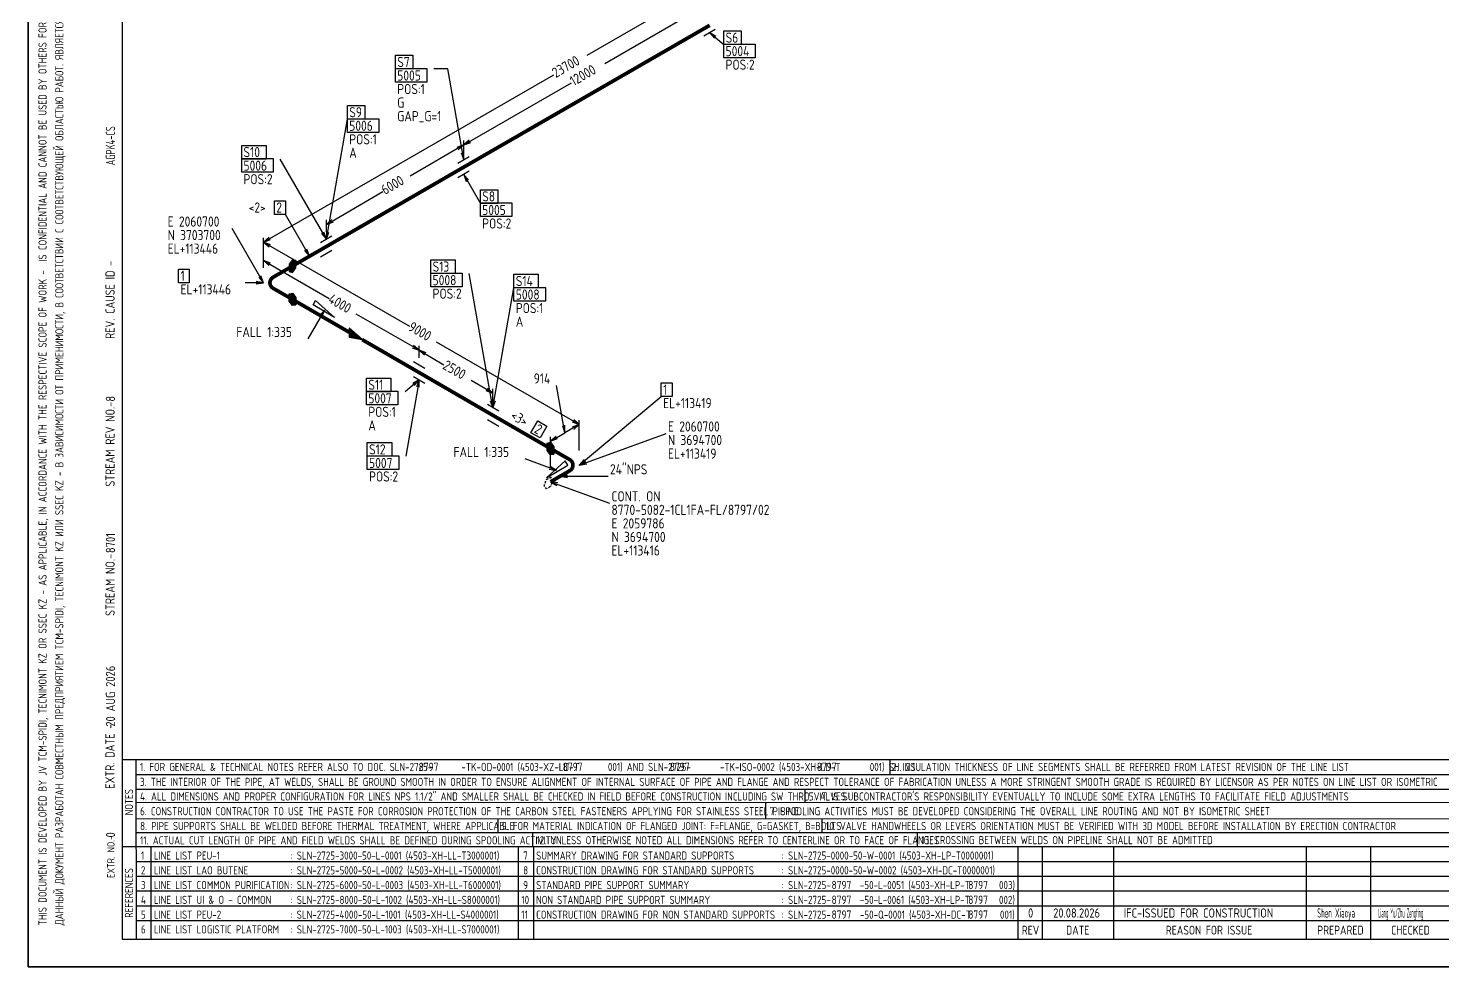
# Model space of a CAD drawing. Extents: x 0 to 594, y 0 to 420.
# Drawn here: x 0 to 383, y 0 to 254.1 of the extents above; entities that cross this region are included whole.
import ezdxf

# ---------------------------------------------------------------- set-up
doc = ezdxf.new("R2010")
doc.units = 0
doc.header["$MEASUREMENT"] = 0
doc.linetypes.add('BORDER_2012_SLN$0$8001.Solid', pattern=[0])
doc.linetypes.add('GT100', pattern=[1, 0.666667, -0.333333])
for name, color, linetype, lineweight in [('BORDER_2012_SLN$0$BG_01', 7, 'BORDER_2012_SLN$0$8001.Solid', 25), ('BORDER_2012_SLN$0$BG_02', 7, 'BORDER_2012_SLN$0$8001.Solid', 25), ('BORDER_2012_SLN$0$BG_Level_1', 7, 'BORDER_2012_SLN$0$8001.Solid', 25), ('BORDER_2012_SLN$0$Level_1', 7, 'BORDER_2012_SLN$0$8001.Solid', 25), ('BORDER_2012_SLN$0$Level_18', 7, 'BORDER_2012_SLN$0$8001.Solid', 25)]:
    doc.layers.add(name, color=color, linetype=linetype, lineweight=lineweight)
doc.layers.add('GT_1', color=7, linetype='Continuous')
doc.styles.add('BORDER_2012_SLN$0$GOST type A', font='GOST type A')
doc.styles.add('HTX1', font='')
doc.styles.get('HTX1').set_extended_font_data('GOST type A')

# ---------------------------------------------------------------- blocks, each defined once
blk = doc.blocks.new('BORDER_2012_SLN')
at = {"layer": 'BORDER_2012_SLN$0$BG_Level_1', "color": 7, "lineweight": -3}
for p, q in [((402.7, 56), (25.4, 56)), ((29.11, 56), (29.22, 7.5)), ((233.25, 56), (233.24, 52)), ((402.7, 52), (29.1, 52)), ((402.7, 47.99), (29.16, 48.01)), ((210.22, 48), (210.22, 44.42)), ((402.7, 44.41), (29.17, 44.42)), ((199.61, 44.42), (199.61, 40.02)), ((402.7, 39.96), (29.15, 40.07)), ((127.1, 40.04), (127.1, 36.23)), ((214.87, 40.02), (214.87, 36.23)), ((136.5, 36.23), (136.5, 32.43)), ((240.64, 36.23), (240.64, 32.43)), ((33.22, 32.43), (33.22, 7.59)), ((132.63, 32.43), (132.63, 7.6)), ((136.8, 32.43), (136.8, 7.59))]:
    blk.add_line(p, q, dxfattribs=at)
at = {"layer": 'BORDER_2012_SLN$0$Level_1', "color": 7, "lineweight": -3}
for p, q in [((25.4, 412.5), (25.4, 7.5)), ((402.7, 36.23), (29.15, 36.23)), ((402.7, 32.43), (25.4, 32.43)), ((267.9, 32.43), (267.91, 7.5)), ((274.59, 7.5), (274.59, 32.43)), ((293.91, 7.5), (293.91, 32.43)), ((346.11, 7.5), (346.11, 32.43)), ((363.55, 7.5), (363.55, 32.43)), ((402.7, 28.43), (29.17, 28.43)), ((402.7, 24.43), (29.18, 24.43)), ((402.7, 20.43), (29.19, 20.43)), ((402.7, 16.43), (29.2, 16.43)), ((402.7, 12.43), (29.2, 12.43)), ((25.4, 7.5), (588.6, 7.5))]:
    blk.add_line(p, q, dxfattribs=at)
at = {"layer": 'BORDER_2012_SLN$0$Level_18', "color": 7, "lineweight": -3, "flags": 128}
blk.add_lwpolyline([(0, 0), (0, 420), (594, 420), (594, 0)], close=True, dxfattribs=at)
at = {"color": 7, "char_height": 2.2, "attachment_point": 1, "style": 'BORDER_2012_SLN$0$GOST type A'}
for s, insert in [('{\\l\\fGOST type A|b0|i0;\\T1;1}', (30.5, 31.2)), ('{\\l\\fGOST type A|b0|i0;\\T1;: SLN-2725-3000-50-L-0001 (4503-XH-LL-T3000001)}', (71, 31.2)), ('{\\l\\fGOST type A|b0|i0;\\T1;7}', (134, 31.2)), ('{\\l\\fGOST type A|b0|i0;\\T1;SUMMARY DRAWING FOR STANDARD SUPPORTS}', (137.5, 31.2)), ('{\\l\\fGOST type A|b0|i0;\\T1;: SLN-2725-0000-50-W-0001 (4503-XH-LP-T0000001)}', (204, 31.2)), ('{\\l\\fGOST type A|b0|i0;\\T1;2}', (30.5, 27.2)), ('{\\l\\fGOST type A|b0|i0;\\T1;LINE LIST LAO BUTENE}', (34, 27.2)), ('{\\l\\fGOST type A|b0|i0;\\T1;: SLN-2725-5000-50-L-0002 (4503-XH-LL-T5000001)}', (71, 27.2)), ('{\\l\\fGOST type A|b0|i0;\\T1;8}', (134, 27.2)), ('{\\l\\fGOST type A|b0|i0;\\T1;CONSTRUCTION DRAWING FOR STANDARD SUPPORTS}', (137.5, 27.2)), ('{\\l\\fGOST type A|b0|i0;\\T1;: SLN-2725-0000-50-W-0002 (4503-XH-DC-T0000001)}', (204, 27.2)), ('{\\l\\fGOST type A|b0|i0;\\T1;3}', (30.5, 23.2)), ('{\\l\\fGOST type A|b0|i0;\\T1;LINE LIST COMMON PURIFICATION}', (34, 23.2)), ('{\\l\\fGOST type A|b0|i0;\\T1;: SLN-2725-6000-50-L-0003 (4503-XH-LL-T6000001)}', (71, 23.2)), ('{\\l\\fGOST type A|b0|i0;\\T1;9}', (134, 23.2)), ('{\\C256;STANDARD PIPE SUPPORT SUMMARY}', (137.5, 23.2)), ('{\\fGOST type A|b0|i0|c0|p34;: SLN-2725-       -50-L-0051 (4503-XH-LP-T       003)}', (204, 23.2)), ('{\\l\\fGOST type A|b0|i0;\\T1;4}', (30.5, 19.2)), ('{\\l\\fGOST type A|b0|i0;\\T1;LINE LIST UI & O - COMMON}', (34, 19.2)), ('{\\l\\fGOST type A|b0|i0;\\T1;: SLN-2725-8000-50-L-1002 (4503-XH-LL-S8000001)}', (71, 19.2)), ('{\\l\\fGOST type A|b0|i0;\\T1;10}', (133.5, 19.2)), ('{\\l\\fGOST type A|b0|i0;\\T1;NON STANDARD PIPE SUPPORT SUMMARY}', (137.5, 19.2)), ('{\\fGOST type A|b0|i0|c0|p34;: SLN-2725-       -50-L-0061 (4503-XH-LP-T       002)}', (204, 19.2)), ('{\\l\\fGOST type A|b0|i0;\\T1;: SLN-2725-4000-50-L-1001 (4503-XH-LL-S4000001)}', (71, 15.2)), ('{\\fGOST type A|b0|i0|c0|p34;: SLN-2725-       -50-Q-0001 (4503-XH-DC-T       001)}', (204, 15.2)), ('{\\l\\fGOST type A|b0|i0;\\T1;5}', (30.5, 15.2)), ('{\\l\\fGOST type A|b0|i0;\\T1;LINE LIST PEU-2}', (34, 15.2)), ('{\\l\\fGOST type A|b0|i0;\\T1;11}', (133.5, 15.2)), ('{\\C256;CONSTRUCTION DRAWING FOR NON STANDARD SUPPORTS}', (137.5, 15.2)), ('{\\l\\fGOST type A|b0|i0;\\T1;6}', (30.5, 11.2)), ('{\\l\\fGOST type A|b0|i0;\\T1;LINE LIST LOGISTIC PLATFORM}', (34, 11.2)), ('{\\l\\fGOST type A|b0|i0;\\T1;: SLN-2725-7000-50-L-1003 (4503-XH-LL-S7000001)}', (71, 11.2))]:
    blk.add_mtext(s, dxfattribs=dict(at, insert=insert))
at = {"layer": 'BORDER_2012_SLN$0$BG_01', "color": 7, "attachment_point": 1, "rotation": 90, "style": 'BORDER_2012_SLN$0$GOST type A'}
for s, insert, char_height in [('{\\fGOST type A|b0|i0|c134|p34;\\W1.01;ДАННЫЙ ДОКУМЕНТ РАЗРАБОТАН СОВМЕСТНЫМ ПРЕДПРИЯТИЕМ \\fGOST type A|b0|i0|c0|p34;TCM-SPIDI, TECNIMONT KZ \\fGOST type A|b0|i0|c134|p34;ИЛИ \\fGOST type A|b0|i0|c0|p34;SSEC KZ - \\fGOST type A|b0|i0|c134|p34;В ЗАВИСИМОСТИ ОТ ПРИМЕНИМОСТИ\\fGOST type A|b0|i0|c0|p34;, \\fGOST type A|b0|i0|c134|p34;В СООТВЕТСТВИИ С СООТВЕТСТВУЮЩЕЙ ОБЛАСТЬЮ РАБОТ\\fGOST type A|b0|i0|c0|p34;. \\fGOST type A|b0|i0|c134|p34;ЯВЛЯЕТСЯ КОНФИДЕНЦИАЛЬНЫМ И НЕ МОЖЕТ БЫТЬ ИСПОЛЬЗОВАН ДРУГИМИ ЛИЦАМИ ДЛЯ КАКИХ\\fGOST type A|b0|i0|c0|p34;-\\fGOST type A|b0|i0|c134|p34;ЛИБО ЦЕЛЕЙ\\fGOST type A|b0|i0|c0|p34;, \\fGOST type A|b0|i0|c134|p34;КРОМЕ ПРОЕКТА \\fGOST type A|b0|i0|c0|p34;SILLENO.}', (7.3, 11.21), 2.2), ('{\\l\\fGOST type A|b0|i0;\\T1;EXTR. DATE -}', (20.86, 48.18), 2.5), ('{\\l\\fGOST type A|b0|i0;\\T1;EXTR. NO.-}', (21.36, 24.02), 2)]:
    blk.add_mtext(s, dxfattribs=dict(at, insert=insert, char_height=char_height))
at = {"layer": 'BORDER_2012_SLN$0$BG_01', "color": 7, "insert": (2.76, 11.2), "char_height": 2.2, "attachment_point": 1, "rotation": 90, "line_spacing_factor": 1.090909, "style": 'BORDER_2012_SLN$0$GOST type A'}
blk.add_mtext('{\\fGOST type A|b0|i0|c0|p34;\\W1.01;THIS DOCUMENT IS DEVELOPED BY JV TCM-SPIDI, TECNIMONT KZ OR SSEC KZ - AS APPLICABLE, IN ACCORDANCE WITH THE RESPECTIVE SCOPE OF WORK -  IS CONFIDENTIAL AND CANNOT BE USED BY OTHERS FOR ANY PURPOSE OTHER THAN THE SILLENO PROJECT}', dxfattribs=at)
at = {"layer": 'BORDER_2012_SLN$0$BG_02', "color": 7, "char_height": 2.5, "attachment_point": 1, "rotation": 90, "style": 'BORDER_2012_SLN$0$GOST type A'}
for s, insert in [('{\\l\\fGOST type A|b0|i0;\\T1;REV. CAUSE ID - }', (20.9, 170)), ('{\\l\\fGOST type A|b0|i0;\\T1;STREAM REV NO.-}', (20.9, 130)), ('{\\l\\fGOST type A|b0|i0;\\T1;STREAM NO.-}', (20.9, 95))]:
    blk.add_mtext(s, dxfattribs=dict(at, insert=insert))
at = {"layer": 'BORDER_2012_SLN$0$BG_Level_1', "color": 7, "attachment_point": 1, "style": 'BORDER_2012_SLN$0$GOST type A'}
for s, insert, char_height in [('{\\fGOST type A|b0|i0|c0|p34;\\C256; 1. FOR GENERAL & TECHNICAL NOTES REFER ALSO TO DOC. SLN-2725-       -TK-OD-0001 (4503-XZ-LD-T       001) AND SLN-2725-       -TK-ISO-0002 (4503-XH-LD-T       001) SH. 2.1}', (29.11, 55.19), 2.2), ('{\\fGOST type A|b0|i0|c0|p34;\\C256;2. INSULATION THICKNESS OF LINE SEGMENTS SHALL BE REFERRED FROM LATEST REVISION OF THE LINE LIST}', (233.84, 55.19), 2.2), ('{\\fGOST type A|b0|i0|c0|p34;\\C256; 3. THE INTERIOR OF THE PIPE, AT WELDS, SHALL BE GROUND SMOOTH IN ORDER TO ENSURE ALIGNMENT OF INTERNAL SURFACE OF PIPE AND FLANGE AND RESPECT TOLERANCE OF FABRICATION UNLESS A MORE STRINGENT SMOOTH GRADE IS REQUIRED BY LICENSOR AS PER NOTES ON LINE LIST OR ISOMETRIC}', (29.12, 51.15), 2.2), ('{\\fGOST type A|b0|i0|c0|p34;\\C256; 4. ALL DIMENSIONS AND PROPER CONFIGURATION FOR LINES NPS 1.1/2" AND SMALLER SHALL BE CHECKED IN FIELD BEFORE CONSTRUCTION INCLUDING SW THRD VALVES}', (29.13, 47.2), 2.2), ("{\\C256; 5. IT IS SUBCONTRACTOR'S RESPONSIBILITY EVENTUALLY TO INCLUDE SOME EXTRA LENGTHS TO FACILITATE FIELD ADJUSTMENTS}", (210.22, 47.2), 2.2), ('{\\C256; 6. CONSTRUCTION CONTRACTOR TO USE THE PASTE FOR CORROSION PROTECTION OF THE CARBON STEEL FASTENERS APPLYING FOR STAINLESS STEEL PIPING}', (29.14, 43.2), 2.2), ('{\\C256; 7. SPOOLING ACTIVITIES MUST BE DEVELOPED CONSIDERING THE OVERALL LINE ROUTING AND NOT BY ISOMETRIC SHEET}', (199.61, 43.2), 2.2), ('{\\C256; 8. PIPE SUPPORTS SHALL BE WELDED BEFORE THERMAL TREATMENT, WHERE APPLICABLE}', (29.15, 39.2), 2.2), ('{\\C256; 9. FOR MATERIAL INDICATION OF FLANGED JOINT: F=FLANGE, G=GASKET, B=BOLTS}', (127.1, 39.2), 2.2), ('{\\C256; 10. VALVE HANDWHEELS OR LEVERS ORIENTATION MUST BE VERIFIED WITH 3D MODEL BEFORE INSTALLATION BY ERECTION CONTRACTOR}', (214.87, 39.2), 2.2), ('{\\C256; 11. ACTUAL CUT LENGTH OF PIPE AND FIELD WELDS SHALL BE DEFINED DURING SPOOLING ACTIVITY}', (29.16, 35.32), 2.2), ('{\\C256; 12. UNLESS OTHERWISE NOTED ALL DIMENSIONS REFER TO CENTERLINE OR TO FACE OF FLANGES}', (136.5, 35.35), 2.2), ('{\\C256; 13. CROSSING BETWEEN WELDS ON PIPELINE SHALL NOT BE ADMITTED}', (240.64, 35.38), 2.2), ('{\\l\\fGOST type A|b0|i0;\\T1;LINE LIST PEU-1}', (34, 31.2), 2.2), ('{\\l\\fGOST type A|b0|i0;\\T1;REV}', (269, 11.1), 2.4), ('{\\l\\fGOST type A|b0|i0;\\T1;DATE}', (281, 11.1), 2.4), ('{\\l\\fGOST type A|b0|i0;\\T1;REASON FOR ISSUE}', (308, 11.1), 2.4), ('{\\l\\fGOST type A|b0|i0;\\T1;PREPARED}', (349, 11.1), 2.4), ('{\\l\\fGOST type A|b0|i0;\\T1;CHECKED}', (369, 11.1), 2.4)]:
    blk.add_mtext(s, dxfattribs=dict(at, insert=insert, char_height=char_height))
at = {"layer": 'BORDER_2012_SLN$0$BG_Level_1', "color": 7, "char_height": 2.2, "attachment_point": 1, "rotation": 90, "style": 'BORDER_2012_SLN$0$GOST type A'}
for s, insert in [('{\\l\\fGOST type A|b0|i0;\\T1;NOTES}', (26.15, 40.99)), ('{\\l\\fGOST type A|b0|i0;\\T1;REFERENCES}', (26.15, 13.23))]:
    blk.add_mtext(s, dxfattribs=dict(at, insert=insert))

msp = doc.modelspace()

# ---------------------------------------------------------------- linework, layer by layer
at = {"layer": 'GT_1', "flags": 128}
for points in [[(0, 0), (594, 0), (594, 420), (0, 420), (0, 0)], [(229, 291.6), (151.2, 246.7)], [(184.5, 260.9), (156.1, 244.5)], [(186, 253.8), (182.9, 252)], [(186, 253.8), (182.9, 252)], [(186.2, 251.9), (184.5, 252.9), (185.8, 251.4)], [(184.5, 252.9), (188.3, 249.7)], [(188.3, 253.4), (193, 253.4), (193, 249.7), (188.3, 249.7), (188.3, 253.4)], [(188.3, 249.8), (196.8, 249.8), (196.8, 246.1), (188.3, 246.1), (188.3, 249.8)], [(99.4, 246.8), (104.1, 246.8), (104.1, 243.1), (99.4, 243.1), (99.4, 246.8)], [(63.7, 196.2), (142.3, 241.5)], [(99.4, 243.2), (107.9, 243.2), (107.9, 239.5), (99.4, 239.5), (99.4, 243.2)], [(117.9, 218.5), (113.6, 243.1), (109.8, 243.1)], [(117.9, 222.5), (147.1, 239.3)], [(86.4, 233.2), (91.1, 233.2), (91.1, 229.5), (86.4, 229.5), (86.4, 233.2)], [(80.7, 197), (86.4, 229.5)], [(86.4, 229.6), (94.9, 229.6), (94.9, 225.9), (86.4, 225.9), (86.4, 229.6)], [(57.8, 222.4), (64.4, 222.4), (64.4, 218.7), (57.8, 218.7), (57.8, 222.4)], [(117.9, 222.5), (103.4, 214.1)], [(116.4, 221.2), (117.9, 222.5), (116, 221.8)], [(119.4, 223.8), (117.9, 222.5), (119.8, 223.2)], [(117.9, 220.5), (117.9, 223.7)], [(117.9, 220.5), (117.9, 223.7)], [(57.8, 218.8), (66.3, 218.8), (66.3, 215.1), (57.8, 215.1), (57.8, 218.8)], [(80.7, 197), (68.2, 218.7)], [(116.3, 217.6), (119.4, 219.4)], [(116.3, 217.6), (119.4, 219.4)], [(117.2, 220.4), (117.9, 218.5), (117.9, 220.5)], [(119.4, 215.4), (116.3, 213.6)], [(119.4, 215.4), (116.3, 213.6)], [(119.2, 213), (117.9, 214.5), (118.6, 212.6)], [(117.9, 214.5), (122.4, 206.7)], [(66.7, 207.4), (69.6, 207.4), (69.6, 203.7), (66.7, 203.7), (66.7, 207.4)], [(80.7, 201), (96, 209.9)], [(122.4, 210.4), (127.1, 210.4), (127.1, 206.7), (122.4, 206.7), (122.4, 210.4)], [(76.1, 192.4), (69.6, 203.7)], [(122.4, 206.8), (130.9, 206.8), (130.9, 203.1), (122.4, 203.1), (122.4, 206.8)], [(63.7, 185.2), (55.2, 199.9)], [(82.2, 202.3), (80.7, 201), (82.6, 201.7)], [(80.7, 199), (80.7, 202.2)], [(65.2, 197.5), (63.7, 196.2), (65.6, 196.9)], [(63.7, 189.2), (63.7, 197.4)], [(63.7, 189.2), (63.7, 197.4)], [(65.6, 195.5), (63.7, 196.2), (65.2, 194.9)], [(63.7, 196.2), (103.2, 173.4)], [(79.1, 196.1), (82.2, 197.9)], [(79.1, 196.1), (82.2, 197.9)], [(79.4, 198.5), (80.7, 197), (80, 198.9)], [(80.7, 199), (80.7, 197), (81.4, 198.9)], [(63.7, 189.2), (63.7, 192.4)], [(74.8, 193.9), (76.1, 192.4), (75.4, 194.3)], [(82.2, 193.9), (79.1, 192.1)], [(82.2, 193.9), (79.1, 192.1)], [(40.7, 188.9), (43.6, 188.9), (43.6, 185.2), (40.7, 185.2), (40.7, 188.9)], [(65.6, 190.5), (63.7, 191.2), (65.2, 189.9)], [(63.7, 191.2), (81.5, 180.9)], [(70.6, 188.2), (71.5, 188), (72.4, 189.2), (72.4, 191.2), (71.5, 191.4), (70.6, 190.2), (70.6, 188.2)], [(70.6, 190.2), (72.4, 190.2)], [(70.6, 190), (72.4, 190)], [(70.6, 189.8), (72.4, 189.8)], [(70.6, 189.6), (72.4, 189.6)], [(70.6, 189.4), (72.4, 189.4)], [(70.6, 189.2), (72.4, 189.2)], [(70.6, 189), (72.25, 189)], [(70.6, 188.8), (72.1, 188.8)], [(70.6, 188.6), (71.95, 188.6)], [(70.6, 188.4), (71.8, 188.4)], [(70.6, 188.2), (71.65, 188.2)], [(70.75, 190.4), (72.4, 190.4)], [(70.9, 190.6), (72.4, 190.6)], [(71.05, 190.8), (72.4, 190.8)], [(71.2, 191), (72.4, 191)], [(71.35, 191.2), (72.4, 191.2)], [(109, 191.4), (115.6, 191.4), (115.6, 187.7), (109, 187.7), (109, 191.4)], [(109, 187.8), (117.5, 187.8), (117.5, 184.1), (109, 184.1), (109, 187.8)], [(125.8, 151.3), (119.4, 187.7)], [(63.7, 185.2), (58.7, 185.2)], [(61.7, 184.9), (63.7, 185.2), (61.7, 185.5)], [(62.4, 186.7), (63.7, 185.2), (63, 187.1)], [(131.5, 187.5), (138.1, 187.5), (138.1, 183.8), (131.5, 183.8), (131.5, 187.5)], [(131.5, 183.9), (140, 183.9), (140, 180.2), (131.5, 180.2), (131.5, 183.9)], [(72.4, 179.2), (71.5, 179), (70.6, 180.2), (70.6, 182.2), (71.5, 182.4), (72.4, 181.2), (72.4, 179.2)], [(70.6, 182.2), (71.65, 182.2)], [(70.6, 182), (71.8, 182)], [(70.6, 181.8), (71.95, 181.8)], [(70.6, 181.6), (72.1, 181.6)], [(70.6, 181.4), (72.25, 181.4)], [(70.6, 181.2), (72.4, 181.2)], [(70.6, 181), (72.4, 181)], [(70.6, 180.8), (72.4, 180.8)], [(70.6, 180.6), (72.4, 180.6)], [(70.6, 180.4), (72.4, 180.4)], [(70.6, 180.2), (72.4, 180.2)], [(70.75, 180), (72.4, 180)], [(82.9, 175.8), (77.1, 179.2), (77.8, 180.4), (82.9, 175.8)], [(125.8, 151.3), (131.5, 183.8)], [(70.9, 179.8), (72.4, 179.8)], [(71.05, 179.6), (72.4, 179.6)], [(71.2, 179.4), (72.4, 179.4)], [(71.35, 179.2), (72.4, 179.2)], [(80.2, 177.8), (75.7, 170)], [(79.5, 175.9), (80.2, 177.8), (78.9, 176.3)], [(105.8, 166.9), (88.8, 176.7)], [(86.9, 171.8), (86.9, 170.5), (90.4, 169.8), (86.9, 172.9), (86.9, 170.7), (90, 170), (86.9, 172.8), (86.9, 170.8), (89.7, 170.2), (86.9, 172.7), (86.9, 171), (89.3, 170.4), (86.9, 172.5), (86.9, 171.2), (89, 170.6), (86.9, 172.4), (86.9, 171.3), (88.7, 170.8), (86.9, 172.2), (86.9, 171.5), (88.4, 171), (86.9, 172), (86.9, 171.6), (88, 171.2), (86.9, 171.9), (86.9, 171.8), (90.4, 169.8)], [(149.2, 146.8), (110.5, 169.1)], [(103.9, 167.6), (105.8, 166.9), (104.3, 168.2)], [(105.8, 164.9), (105.8, 168.1)], [(105.8, 164.9), (105.8, 168.1)], [(107.7, 166.2), (105.8, 166.9), (107.3, 165.6)], [(105.8, 166.9), (112.5, 163)], [(107.4, 162), (104.3, 163.8)], [(107.4, 162), (104.3, 163.8)], [(91.6, 159.4), (98.2, 159.4), (98.2, 155.7), (91.6, 155.7), (91.6, 159.4)], [(105.8, 158.9), (102, 155.7)], [(105.8, 158.9), (102.2, 138.2)], [(104.5, 157.4), (105.8, 158.9), (104.1, 157.9)], [(104.3, 159.8), (107.4, 158)], [(104.3, 159.8), (107.4, 158)], [(105.8, 156.9), (105.8, 158.9), (105.1, 157)], [(125.8, 155.3), (119.9, 158.7)], [(145.3, 144.6), (143, 157.4)], [(171.4, 158.1), (174.3, 158.1), (174.3, 154.4), (171.4, 154.4), (171.4, 158.1)], [(91.6, 155.8), (100.1, 155.8), (100.1, 152.1), (91.6, 152.1), (91.6, 155.8)], [(123.9, 156), (125.8, 155.3), (124.3, 156.6)], [(125.1, 153.2), (125.8, 151.3), (125.8, 153.3)], [(125.8, 153.3), (125.8, 156.5)], [(125.8, 153.3), (125.8, 151.3), (126.5, 153.2)], [(149.2, 135.8), (171.4, 154.4)], [(127.4, 150.4), (124.3, 152.2)], [(127.4, 150.4), (124.3, 152.2)], [(124.3, 148.2), (127.4, 146.4)], [(124.3, 148.2), (127.4, 146.4)], [(138, 147.8), (140.4, 146.4), (138.6, 143.2), (136.1, 144.6), (138, 147.8)], [(144.6, 146.5), (145.3, 144.6), (145.3, 146.6)], [(149.2, 146.8), (145.3, 144.6)], [(147.3, 147.5), (149.2, 146.8), (147.7, 148.1)], [(147.7, 145.5), (149.2, 146.8), (147.3, 146.1)], [(149.2, 139.8), (149.2, 148)], [(149.2, 139.8), (149.2, 148)], [(91.8, 141.9), (98.4, 141.9), (98.4, 138.2), (91.8, 138.2), (91.8, 141.9)], [(142.3, 138.8), (141.4, 138.6), (140.5, 139.8), (140.5, 141.8), (141.4, 142), (142.3, 140.8), (142.3, 138.8)], [(140.5, 141.8), (141.55, 141.8)], [(141.4, 142.3), (145.3, 144.6)], [(142.9, 143.6), (141.4, 142.3), (143.3, 143)], [(141.4, 135.3), (141.4, 143.5)], [(149.2, 135.8), (172.7, 144.4)], [(91.8, 138.3), (100.3, 138.3), (100.3, 134.6), (91.8, 134.6), (91.8, 138.3)], [(140.5, 141.6), (141.7, 141.6)], [(140.5, 141.4), (141.85, 141.4)], [(140.5, 141.2), (142, 141.2)], [(140.5, 141), (142.15, 141)], [(140.5, 140.8), (142.3, 140.8)], [(140.5, 140.6), (142.3, 140.6)], [(140.5, 140.4), (142.3, 140.4)], [(140.5, 140.2), (142.3, 140.2)], [(140.5, 140), (142.3, 140)], [(140.5, 139.8), (142.3, 139.8)], [(140.65, 139.6), (142.3, 139.6)], [(140.8, 139.4), (142.3, 139.4)], [(140.95, 139.2), (142.3, 139.2)], [(141.1, 139), (142.3, 139)], [(141.25, 138.8), (142.3, 138.8)], [(143, 134.4), (134.5, 137.5)], [(140.3, 132.4), (146.1, 135.8), (145.4, 137), (140.3, 132.4)], [(141, 134.7), (143, 134.4), (141.3, 135.4)], [(150.5, 137.3), (149.2, 135.8), (150.9, 136.8)], [(150.9, 136.8), (149.2, 135.8), (151.2, 136.2)], [(143.4, 131), (141.4, 131.3), (143.1, 130.3)], [(141.4, 131.3), (157.4, 125.5)], [(146, 133.1), (144, 132.8), (146, 132.5)], [(144, 132.8), (157, 132.8)]]:
    msp.add_lwpolyline(points, dxfattribs=at)
at = {"layer": 'GT_1', "const_width": 1, "flags": 128}
for points in [[(184.5, 254.9), (117.9, 216.5)], [(117.9, 216.5), (80.7, 195)], [(80.7, 195), (71.5, 189.7)], [(71.5, 189.7), (66.3, 186.7)], [(66.3, 183.7), (71.5, 180.7)], [(71.5, 180.7), (86.9, 171.8)], [(90.4, 169.8), (105.8, 160.9)], [(105.8, 160.9), (125.8, 149.3)], [(125.8, 149.3), (141.4, 140.3)], [(141.4, 140.3), (146.6, 137.3)], [(146.6, 134.3), (141.4, 131.3)]]:
    msp.add_lwpolyline(points, dxfattribs=at)
for points in [[(66.3, 186.7, 0.57736), (66.3, 183.7)], [(146.6, 137.3, -0.57736), (146.6, 134.3)]]:
    msp.add_lwpolyline(points, format="xyb", dxfattribs=at)
at = {"layer": 'GT_1', "linetype": 'GT100', "flags": 128}
msp.add_lwpolyline([(141.4, 130), (140.3, 129.4), (139.7, 130.3), (140.3, 131.9), (141.4, 132.6), (142, 131.6), (141.4, 130)], dxfattribs=at)

# ---------------------------------------------------------------- block references
at = {"linetype": 'Continuous'}
msp.add_blockref('BORDER_2012_SLN', (0, 0), dxfattribs=at)

# ---------------------------------------------------------------- texts
at = {"linetype": 'Continuous', "style": 'HTX1', "width": 0.8}
msp.add_text('AGPK4-CS', height=2.5, rotation=89.99992, dxfattribs=at).set_placement((23.5, 217))
at = {"layer": 'GT_1', "style": 'HTX1'}
for s, height, width, p in [('S6', 2.75, 1.02, (188.8, 250.2)), ('5004', 2.75, 1.02, (188.8, 246.533)), ('S7', 2.75, 1.02, (99.9, 243.6)), ('POS:2', 2.75, 1.02, (188.8, 242.867)), ('5005', 2.75, 1.02, (99.9, 239.933)), ('POS:1', 2.75, 1.02, (99.9, 236.267)), ('G', 2.75, 1.02, (99.9, 232.6)), ('S9', 2.75, 1.02, (86.9, 230)), ('GAP_G=1', 2.75, 1.02, (99.9, 228.933)), ('5006', 2.75, 1.02, (86.9, 226.333)), ('POS:1', 2.75, 1.02, (86.9, 222.667)), ('S10', 2.75, 1.02, (58.271, 219.2)), ('A', 2.75, 1.02, (86.9, 219)), ('5006', 2.75, 1.02, (58.271, 215.533)), ('POS:2', 2.75, 1.02, (58.271, 211.867)), ('<2>', 2.75, 1.02, (59.671, 204.2)), ('2', 2.75, 1.02, (67.151, 204.2)), ('S8', 2.75, 1.02, (122.9, 207.2)), ('E 2060700', 2.75, 1.02, (37.729, 200.4)), ('5005', 2.75, 1.02, (122.9, 203.533)), ('N 3703700', 2.75, 1.02, (37.729, 196.733)), ('POS:2', 2.75, 1.02, (122.9, 199.867)), ('EL+113446', 2.75, 1.02, (37.729, 193.067)), ('1', 2.75, 1.02, (41.229, 185.7)), ('S13', 2.75, 1.02, (109.471, 188.2)), ('EL+113446', 2.75, 1.02, (41.229, 182.033)), ('5008', 2.75, 1.02, (109.471, 184.533)), ('S14', 2.75, 1.02, (132, 184.3)), ('POS:2', 2.75, 1.02, (109.471, 180.867)), ('5008', 2.75, 1.02, (132, 180.633)), ('POS:1', 2.75, 1.02, (132, 176.967)), ('FALL 1:335', 2.75, 1.02, (56.343, 170.5)), ('A', 2.75, 1.02, (132, 173.3)), ('S11', 2.75, 1.02, (92.071, 156.2)), ('914', 2.75, 1.02, (136.843, 157.9)), ('1', 2.75, 1.02, (171.9, 154.9)), ('5007', 2.75, 1.02, (92.071, 152.533)), ('EL+113419', 2.75, 1.02, (171.9, 151.233)), ('POS:1', 2.75, 1.02, (92.071, 148.867)), ('A', 2.75, 1.02, (92.071, 145.2)), ('E 2060700', 2.75, 1.02, (173.2, 144.9)), ('N 3694700', 2.75, 1.02, (173.2, 141.233)), ('S12', 2.75, 1.02, (92.271, 138.7)), ('FALL 1:335', 2.75, 1.02, (115.143, 138)), ('EL+113419', 2.75, 1.02, (173.2, 137.567)), ('5007', 2.75, 1.02, (92.271, 135.033)), ('POS:2', 2.75, 1.02, (92.271, 131.367)), ('24"NPS', 2.75, 1.02, (157.5, 133.3)), ('CONT. ON', 2.75, 1.02, (157.9, 126)), ('8770-5082-1CL1FA-FL/8797/02', 2.75, 1.02, (157.9, 122.333)), ('E 2059786', 2.75, 1.02, (157.9, 118.667)), ('N 3694700', 2.75, 1.02, (157.9, 115)), ('EL+113416', 2.75, 1.02, (157.9, 111.333)), ('8797', 2.25, 1.02, (105.7, 53)), ('8797', 2.25, 1.02, (144.7, 53)), ('8797', 2.25, 1.02, (173.7, 53)), ('8797', 2.25, 1.02, (213.5, 53)), ('8797', 2.25, 1.02, (217.5, 21)), ('8797', 2.25, 1.02, (254.5, 21)), ('8797', 2.25, 1.02, (217.5, 17)), ('8797', 2.25, 1.02, (254.5, 17)), ('0', 2.5, 1.02, (270.7, 13.3)), ('0', 2.5, 1.02, (270.7, 13.3)), ('20.08.2026', 2.5, 1.02, (277.5, 13.3)), ('20.08.2026', 2.5, 1.02, (277.5, 13.3)), ('IFC-ISSUED FOR CONSTRUCTION', 2.5, 1.02, (296.6, 13.3)), ('IFC-ISSUED FOR CONSTRUCTION', 2.5, 1.02, (296.6, 13.3)), ('Shen Xiaoya', 2.5, 0.55, (349, 13.3)), ('Shen Xiaoya', 2.5, 0.55, (349, 13.3)), ('Liang Yu/Zhu Zengting', 2.5, 0.35, (365.5, 13.3)), ('Liang Yu/Zhu Zengting', 2.5, 0.35, (365.5, 13.3)), ('8797', 2.25, 1.02, (217.5, 13)), ('8797', 2.25, 1.02, (254.5, 13))]:
    msp.add_text(s, height=height, dxfattribs=dict(at, width=width)).set_placement(p)
at = {"layer": 'GT_1', "style": 'HTX1', "width": 1.02}
for s, height, rotation, p in [('23700', 2.75, 30, (142.817, 240.59)), ('12000', 2.75, 30, (147.667, 238.39)), ('6000', 2.75, 30, (96.584, 208.912)), ('4000', 2.75, 330, (80.934, 179.983)), ('9000', 2.75, 330, (102.634, 172.433)), ('2500', 2.75, 330, (111.984, 162.033)), ('8', 2.5, 90, (23.5, 153)), ('<3>', 2.75, 330, (130.292, 148.499)), ('2', 2.75, 330, (136.77, 144.759)), ('8701', 2.5, 90, (23.5, 112)), ('20 AUG 2026', 2.5, 90, (23.5, 65)), ('0', 2.5, 90, (23.5, 35))]:
    msp.add_text(s, height=height, rotation=rotation, dxfattribs=at).set_placement(p)

doc.saveas('drawing.dxf')
